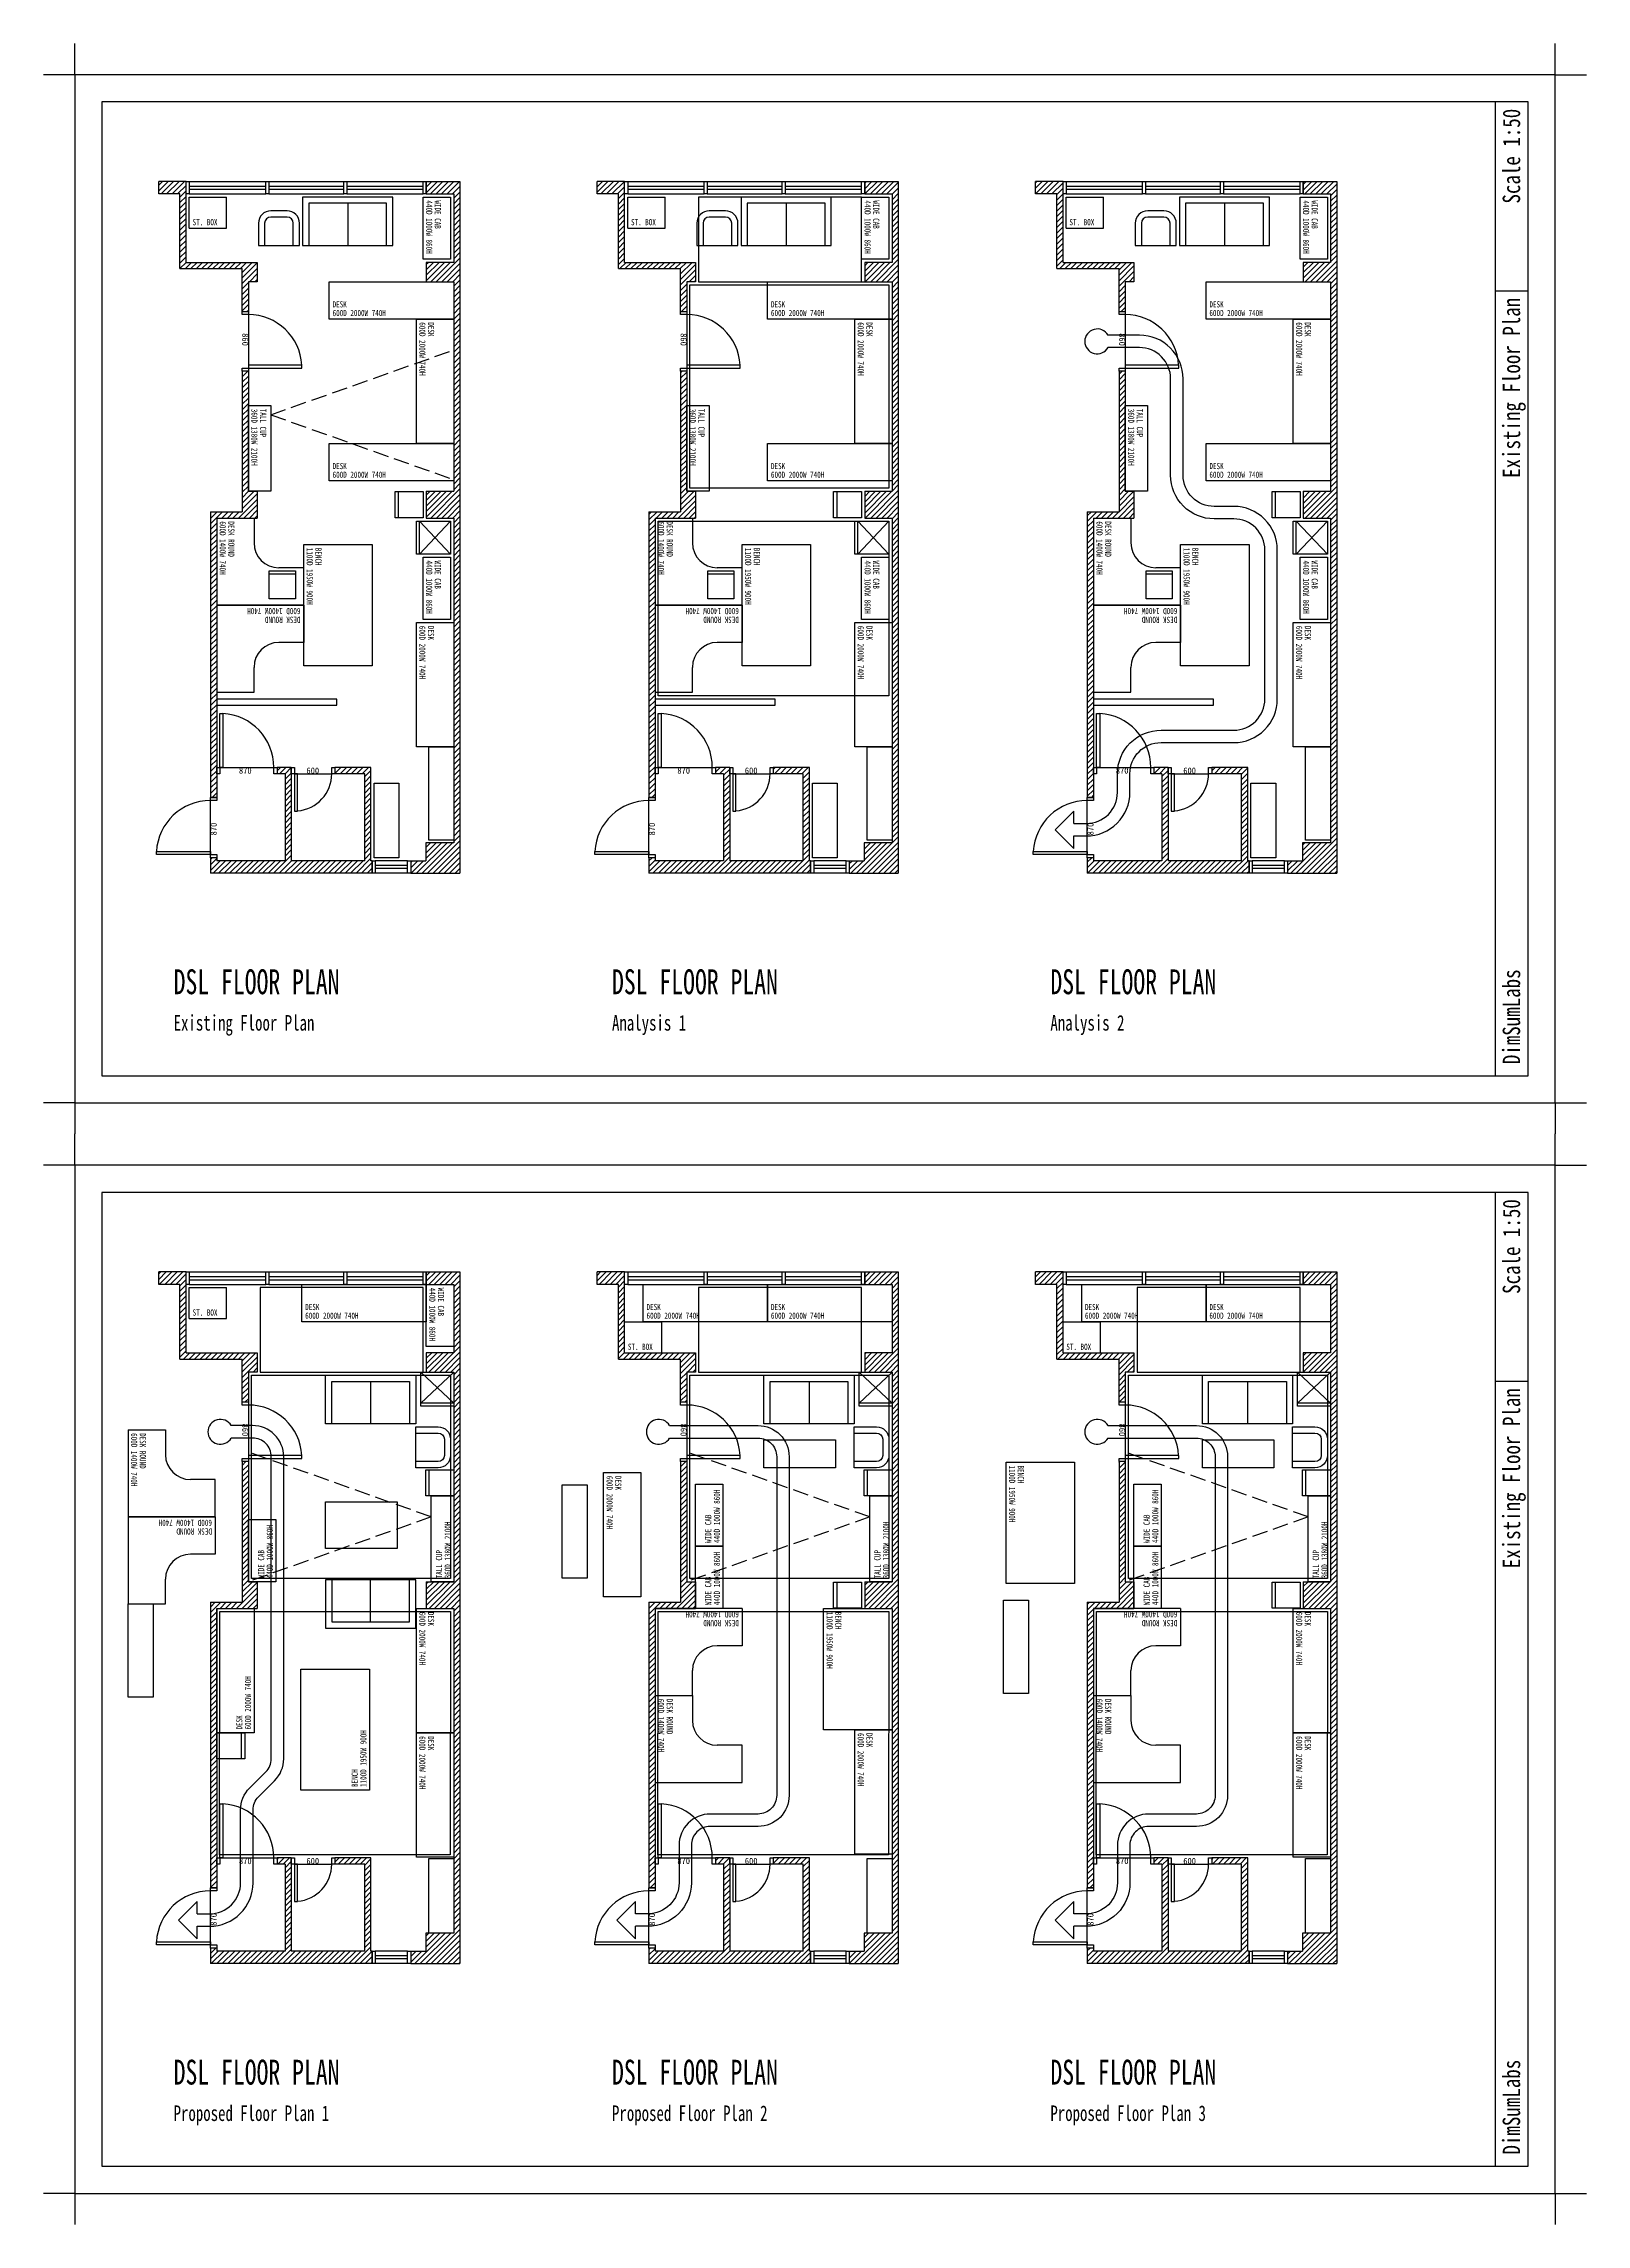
# Model space of a CAD drawing. Extents: x -500 to 78170, y -84136 to 31342.
# Drawn here: x -500 to 24300, y -84136 to -49075 of the extents above; entities that cross this region are included whole.
import ezdxf
from ezdxf.enums import TextEntityAlignment as Align

# ---------------------------------------------------------------- set-up
doc = ezdxf.new("R2010")
doc.units = 0
doc.header["$LTSCALE"] = 1000
doc.header["$MEASUREMENT"] = 0
doc.linetypes.add('DASH', pattern=[0.35, 0.25, -0.1])
doc.layers.get('DEFPOINTS').update_dxf_attribs({"color": 9})
for name, color, linetype in [('3-WALL', 3, 'Continuous'), ('4-LINE', 7, 'Continuous'), ('5-DOOR', 1, 'Continuous'), ('6-WIN', 6, 'Continuous'), ('7-SANI', 4, 'Continuous'), ('ANALYSIS', 6, 'Continuous'), ('hatch', 9, 'Continuous'), ('I-FURN', 4, 'Continuous'), ('T-DESB', 3, 'Continuous')]:
    doc.layers.add(name, color=color, linetype=linetype)
doc.styles.add('HZTXT', font='SimSun.ttf', dxfattribs={"width": 0.8})
doc.styles.get("Standard").update_dxf_attribs({"font": 'SimSun.ttf'})
pattern_1 = [(45, (-34360.05, 28016.62), (-44.19417, 44.19417), [])]

# ---------------------------------------------------------------- blocks, each defined once
blk = doc.blocks.new('ZONE EX')
at = {"layer": 'ANALYSIS'}
for points in [[(700, 9310), (3320, 9310), (3320, 10670), (700, 10670)], [(3760, 5990), (560, 5990), (560, 9260), (3760, 9260)], [(50, 5460), (3760, 5460), (3760, 2650), (50, 2650)]]:
    blk.add_lwpolyline(points, close=True, dxfattribs=at)
blk = doc.blocks.new('TALL CUP')
at = {"layer": 'I-FURN'}
blk.add_lwpolyline([(0, 1380), (360, 1380), (360, 0), (0, 0)], close=True, dxfattribs=at)
at = {"layer": 'T-DESB', "style": 'HZTXT', "width": 0.7}
for s, p in [('360D 1380W 2100H', (47, 1327)), ('TALL CUP', (186, 1327))]:
    blk.add_text(s, height=100, rotation=270, dxfattribs=at).set_placement(p)
blk = doc.blocks.new('DESK')
at = {"layer": 'I-FURN'}
blk.add_lwpolyline([(-600, 0), (0, 0), (0, -2000), (-600, -2000)], close=True, dxfattribs=at)
at = {"layer": 'T-DESB', "style": 'HZTXT', "width": 0.7}
for s, p in [('600D 2000W 740H', (-553, -53)), ('DESK', (-414, -53))]:
    blk.add_text(s, height=100, rotation=270, dxfattribs=at).set_placement(p)
blk = doc.blocks.new('DESK ROUND')
at = {"layer": 'I-FURN'}
for p, q in [((0, 1400), (0, 0)), ((0, 1400), (600, 1400)), ((600, 1400), (600, 1000)), ((1400, 600), (1000, 600)), ((1400, 0), (1400, 600)), ((0, 0), (1400, 0))]:
    blk.add_line(p, q, dxfattribs=at)
blk.add_arc((1000, 1000), 400, 180, 270, dxfattribs=at)
at = {"layer": 'T-DESB', "style": 'HZTXT', "width": 0.7}
for s, p in [('600D 1400W 740H', (47, 1347)), ('DESK ROUND', (186, 1347))]:
    blk.add_text(s, height=100, rotation=270, dxfattribs=at).set_placement(p)
blk = doc.blocks.new('TALL BENCH')
at = {"layer": 'I-FURN'}
blk.add_lwpolyline([(0, 0), (1100, 0), (1100, -1950), (0, -1950)], close=True, dxfattribs=at)
at = {"layer": 'T-DESB', "style": 'HZTXT', "width": 0.7}
for s, p in [('1100D 1950W 900H', (47, -53)), ('BENCH', (186, -53))]:
    blk.add_text(s, height=100, rotation=270, dxfattribs=at).set_placement(p)
blk = doc.blocks.new('FRIDGE')
at = {"layer": 'I-FURN'}
for p, q in [((50, 0), (50, 530)), ((50, 0), (550, 530)), ((50, 530), (550, 0))]:
    blk.add_line(p, q, dxfattribs=at)
blk.add_lwpolyline([(0, 0), (0, 530), (550, 530), (550, 0)], close=True, dxfattribs=at)
blk = doc.blocks.new('LOW CAB')
at = {"layer": 'I-FURN'}
blk.add_line((50, 420), (50, 0), dxfattribs=at)
blk.add_lwpolyline([(0, 0), (0, 420), (450, 420), (450, 0)], close=True, dxfattribs=at)
blk = doc.blocks.new('WIDE CAB')
at = {"layer": 'I-FURN'}
blk.add_lwpolyline([(0, 1000), (440, 1000), (440, 0), (0, 0)], close=True, dxfattribs=at)
at = {"layer": 'T-DESB', "style": 'HZTXT', "width": 0.7}
for s, p in [('440D 1000W 860H', (47, 947)), ('WIDE CAB', (186, 947))]:
    blk.add_text(s, height=100, rotation=270, dxfattribs=at).set_placement(p)
blk = doc.blocks.new('SHELVING')
at = {"layer": 'I-FURN'}
blk.add_lwpolyline([(0, 1500), (400, 1500), (400, 0), (0, 0)], close=True, dxfattribs=at)
blk = doc.blocks.new('SHELVING 2')
at = {"layer": 'I-FURN'}
blk.add_lwpolyline([(400, 0), (0, 0), (0, 1200), (400, 1200)], close=True, dxfattribs=at)
blk = doc.blocks.new('COUCH')
at = {"layer": 'I-FURN'}
for p, q in [((0, 360), (0, 0)), ((100, 360), (100, 0)), ((460, 560), (200, 560)), ((460, 460), (200, 460)), ((560, 0), (560, 360)), ((660, 0), (660, 360)), ((0, 0), (660, 0))]:
    blk.add_line(p, q, dxfattribs=at)
for centre, radius, start, end in [((200, 360), 200, 90, 180), ((200, 360), 100, 90, 180), ((460, 360), 200, 0, 90), ((460, 360), 100, 0, 90)]:
    blk.add_arc(centre, radius, start, end, dxfattribs=at)
blk = doc.blocks.new('SOFA')
at = {"layer": 'I-FURN'}
blk.add_line((725, 680), (725, 0), dxfattribs=at)
blk.add_lwpolyline([(1450, 0), (1450, 780), (0, 780), (0, 0)], close=True, dxfattribs=at)
blk.add_lwpolyline([(1350, 0), (1350, 680), (100, 680), (100, 0)], dxfattribs=at)
blk = doc.blocks.new('ST. BOX')
at = {"layer": 'I-FURN'}
for p, q in [((0, 500), (600, 500)), ((0, 0), (0, 500)), ((600, 0), (600, 500)), ((0, 0), (600, 0))]:
    blk.add_line(p, q, dxfattribs=at)
at = {"layer": 'T-DESB', "style": 'HZTXT', "width": 0.7}
blk.add_text('ST. BOX', height=100, dxfattribs=at).set_placement((53, 47))
blk = doc.blocks.new('BASE')
at = {"layer": 'hatch'}
h = blk.add_hatch(dxfattribs=at)
h.set_pattern_fill('ANSI31', color=256, scale=500, style=0)
h.set_pattern_definition(pattern_1)
h.paths.add_polyline_path([(-590, 9520), (410, 9520), (410, 8830), (510, 8830), (510, 9310), (650, 9310), (650, 9620), (-490, 9620), (-490, 10920), (-930, 10920), (-930, 10720), (-590, 10720)])
h = blk.add_hatch(dxfattribs=at)
h.set_pattern_fill('ANSI31', color=256, scale=500, style=0)
h.set_pattern_definition(pattern_1)
h.paths.add_polyline_path([(3370, 5510), (3810, 5510), (3810, 290), (3360, 290), (3360, 0), (3120, 0), (3120, -200), (3910, -200), (3910, 10920), (3370, 10920), (3370, 10720), (3810, 10720), (3810, 9620), (3370, 9620), (3370, 9310), (3810, 9310), (3810, 5940), (3370, 5940)])
h = blk.add_hatch(dxfattribs=at)
h.set_pattern_fill('ANSI31', color=256, scale=500, style=0)
h.set_pattern_definition(pattern_1)
h.paths.add_polyline_path([(410, 5610), (-100, 5610), (-100, 1020), (0, 1020), (0, 5510), (650, 5510), (650, 5940), (510, 5940), (510, 7870), (410, 7870)])
h = blk.add_hatch(dxfattribs=at)
h.set_pattern_fill('ANSI31', color=256, scale=500, style=0)
h.set_pattern_definition(pattern_1)
h.paths.add_polyline_path([(2500, -200), (2500, 0), (2480, 0), (2480, 1500), (1900, 1500), (1900, 1400), (2380, 1400), (2380, 0), (1200, 0), (1200, 1500), (970, 1500), (970, 1400), (1100, 1400), (1100, 0), (0, 0), (0, 50), (-100, 50), (-100, -200)])
at = {"layer": '3-WALL'}
for p, q in [((-490, 10920), (-930, 10920)), ((-490, 9620), (-490, 10920)), ((3370, 10720), (3370, 10920)), ((3370, 10920), (3910, 10920)), ((3370, 10720), (3810, 10720)), ((3810, 10720), (3810, 9620)), ((-490, 9620), (650, 9620)), ((650, 9620), (650, 9310)), ((3810, 9620), (3370, 9620)), ((3370, 9620), (3370, 9310)), ((650, 9310), (510, 9310)), ((510, 9310), (510, 8830)), ((3370, 9310), (3810, 9310)), ((3810, 9310), (3810, 5940)), ((510, 7870), (410, 7870)), ((510, 7870), (510, 5940)), ((510, 5940), (650, 5940)), ((650, 5940), (650, 5510)), ((3370, 5940), (3810, 5940)), ((3370, 5940), (3370, 5510)), ((0, 5510), (650, 5510)), ((0, 5510), (0, 1020)), ((3370, 5510), (3810, 5510)), ((3810, 5510), (3810, 290)), ((970, 1500), (970, 1400)), ((1200, 1500), (970, 1500)), ((1200, 1500), (1200, 0)), ((2480, 1500), (1900, 1500)), ((1900, 1500), (1900, 1400)), ((2480, 0), (2480, 1500)), ((1100, 1400), (970, 1400)), ((1100, 1400), (1100, 0)), ((2380, 1400), (1900, 1400)), ((2380, 0), (2380, 1400)), ((0, 1020), (-100, 1020)), ((0, 50), (-100, 50)), ((0, 50), (0, 0)), ((1100, 0), (0, 0)), ((3810, 290), (3360, 290)), ((3360, 290), (3360, 0)), ((2500, -200), (-100, -200)), ((2380, 0), (1200, 0)), ((2500, 0), (2480, 0)), ((2500, 0), (2500, -200)), ((3120, 0), (3120, -200)), ((3120, 0), (3360, 0)), ((3120, -200), (3910, -200))]:
    blk.add_line(p, q, dxfattribs=at)
at = {"layer": '5-DOOR'}
for p, q in [((510, 8780), (510, 7920)), ((50, 1500), (920, 1500)), ((1250, 1400), (1850, 1400)), ((-100, 100), (-100, 970))]:
    blk.add_line(p, q, dxfattribs=at)
for points in [[(410, 8830), (510, 8830), (510, 8780), (410, 8780)], [(410, 7920), (510, 7920), (510, 7870), (410, 7870)], [(510, 7970), (510, 7920), (1370, 7920), (1370, 7970)], [(100, 1500), (50, 1500), (50, 2370), (100, 2370)], [(0, 1400), (0, 1500), (50, 1500), (50, 1400)], [(920, 1400), (920, 1500), (970, 1500), (970, 1400)], [(1200, 1400), (1200, 1500), (1250, 1500), (1250, 1400)], [(1850, 1400), (1850, 1500), (1900, 1500), (1900, 1400)], [(1300, 1400), (1250, 1400), (1250, 800), (1300, 800)], [(0, 970), (-100, 970), (-100, 1020), (0, 1020)], [(-100, 150), (-100, 100), (-970, 100), (-970, 150)], [(0, 50), (-100, 50), (-100, 100), (0, 100)]]:
    blk.add_lwpolyline(points, close=True, dxfattribs=at)
for centre, radius, start, end in [((510, 7920), 860, 3.333, 90), ((50, 1500), 870, 0, 86.7053), ((1250, 1400), 600, 274.7802, 360), ((-100, 100), 870, 90, 176.7053)]:
    blk.add_arc(centre, radius, start, end, dxfattribs=at)
at = {"layer": '6-WIN'}
for p, q in [((-440, 10920), (788, 10920)), ((838, 10920), (2042, 10920)), ((2092, 10920), (3320, 10920)), ((-440, 10845), (788, 10845)), ((-440, 10795), (788, 10795)), ((-440, 10720), (788, 10720)), ((838, 10845), (2042, 10845)), ((838, 10795), (2042, 10795)), ((838, 10720), (2042, 10720)), ((2092, 10845), (3320, 10845)), ((2092, 10795), (3320, 10795)), ((2092, 10720), (3320, 10720)), ((3070, 0), (2550, 0)), ((3070, -75), (2550, -75)), ((3070, -125), (2550, -125)), ((3070, -200), (2550, -200))]:
    blk.add_line(p, q, dxfattribs=at)
for points in [[(-490, 10920), (-440, 10920), (-440, 10720), (-490, 10720)], [(788, 10920), (838, 10920), (838, 10720), (788, 10720)], [(2042, 10920), (2092, 10920), (2092, 10720), (2042, 10720)], [(3320, 10920), (3370, 10920), (3370, 10720), (3320, 10720)], [(2500, 0), (2550, 0), (2550, -200), (2500, -200)], [(3070, 0), (3120, 0), (3120, -200), (3070, -200)]]:
    blk.add_lwpolyline(points, close=True, dxfattribs=at)
at = {"layer": 'DEFPOINTS'}
for p, q in [((-930, 10720), (-930, 10920)), ((3910, 10920), (3910, -200)), ((-590, 10720), (-930, 10720)), ((-590, 9520), (-590, 10720)), ((-590, 9520), (410, 9520)), ((410, 8830), (410, 9520)), ((410, 7870), (410, 5610)), ((-100, 5610), (-100, 1020)), ((-100, 5610), (410, 5610)), ((-100, 50), (-100, -200))]:
    blk.add_line(p, q, dxfattribs=at)
at = {"layer": '5-DOOR'}
for s, rotation, p in [('860', 270, (410, 8380)), ('870', 90, (0, 510))]:
    blk.add_text(s, height=100, rotation=rotation, dxfattribs=at).set_placement(p, align=Align.CENTER)
for s, p in [('870', (460, 1400)), ('600', (1545, 1400))]:
    blk.add_text(s, height=100, dxfattribs=at).set_placement(p, align=Align.CENTER)
blk = doc.blocks.new('Block A3')
for p, q in [((-9196, 550), (-250, 550)), ((-1986, 550), (-1986, 250))]:
    blk.add_line(p, q)
blk.add_lwpolyline([(-9196, 250), (-250, 250), (-250, 13350), (-9196, 13350)], close=True)
at = {"layer": 'DEFPOINTS', "color": 2}
for p, q in [((-9446, 13600), (-9446, 13886)), ((0, 13600), (0, 13886)), ((-9446, 13600), (-9731, 13600)), ((0, 13600), (286, 13600)), ((-9446, 0), (-9731, 0)), ((-9446, 0), (-9446, -286)), ((0, 0), (286, 0)), ((0, 0), (0, -286))]:
    blk.add_line(p, q, dxfattribs=at)
at = {"layer": 'DEFPOINTS'}
blk.add_lwpolyline([(-9446, 0), (0, 0), (0, 13600), (-9446, 13600)], close=True, dxfattribs=at)
blk = doc.blocks.new('ZONE PROP')
at = {"layer": 'ANALYSIS'}
for points in [[(700, 9310), (3320, 9310), (3320, 10670), (700, 10670)], [(3760, 5990), (560, 5990), (560, 9260), (3760, 9260)], [(50, 5460), (3760, 5460), (3755, 1550), (45, 1550)]]:
    blk.add_lwpolyline(points, close=True, dxfattribs=at)

msp = doc.modelspace()

# ---------------------------------------------------------------- linework, layer by layer
at = {"layer": '4-LINE', "linetype": 'DASH'}
for p, q in [((3152, -55043), (6092, -54001)), ((3152, -55043), (6092, -56085)), ((5732, -72761), (2792, -71719)), ((12779, -72761), (9839, -71719)), ((19827, -72761), (16887, -71719)), ((5732, -72761), (2792, -73803)), ((12779, -72761), (9839, -73803)), ((19827, -72761), (16887, -73803))]:
    msp.add_line(p, q, dxfattribs=at)
at = {"layer": '4-LINE'}
for p, q in [((4212, -59613), (2282, -59613)), ((2282, -59713), (4212, -59713)), ((4212, -59713), (4212, -59613)), ((11259, -59613), (9329, -59613)), ((9329, -59713), (11259, -59713)), ((11259, -59713), (11259, -59613)), ((18307, -59613), (16377, -59613)), ((16377, -59713), (18307, -59713)), ((18307, -59713), (18307, -59613))]:
    msp.add_line(p, q, dxfattribs=at)
at = {"layer": 'ANALYSIS'}
for points in [[(16062, -61813), (16262, -61813, 0.414214), (16962, -61113), (16962, -60813, -0.414214), (17462, -60313), (18632, -60313, 0.414214), (19332, -59613), (19332, -57216, 0.414214), (18632, -56516), (18317, -56516, -0.414214), (17817, -56016), (17817, -54463, 0.414214), (17117, -53763), (16610, -53763)], [(16062, -61613), (16262, -61613, 0.414214), (16762, -61113), (16762, -60813, -0.414214), (17462, -60113), (18632, -60113, 0.414214), (19132, -59613), (19132, -57216, 0.414214), (18632, -56716), (18317, -56716, -0.414214), (17617, -56016), (17617, -54463, 0.414214), (17117, -53963), (16610, -53963)], [(1967, -79343), (2167, -79343, 0.414214), (2867, -78643), (2867, -77473, -0.198912), (2955, -77261), (3213, -77003, 0.198912), (3359, -76649), (3359, -71793, 0.414214), (2859, -71293), (2515, -71293)], [(1967, -79143), (2167, -79143, 0.414214), (2667, -78643), (2667, -77473, -0.198912), (2813, -77119), (3072, -76861, 0.198912), (3159, -76649), (3159, -71793, 0.414214), (2859, -71493), (2515, -71493)], [(9563, -71293), (10984, -71293, -0.414214), (11484, -71793), (11484, -77238, -0.414214), (10984, -77738), (10214, -77738, 0.414214), (9914, -78038), (9914, -78643, -0.414214), (9214, -79343), (9015, -79343)], [(9563, -71493), (10984, -71493, -0.414214), (11284, -71793), (11284, -77238, -0.414214), (10984, -77538), (10214, -77538, 0.414214), (9714, -78038), (9714, -78643, -0.414214), (9214, -79143), (9015, -79143)], [(16610, -71293), (18032, -71293, -0.414214), (18532, -71793), (18532, -77238, -0.414214), (18032, -77738), (17262, -77738, 0.414214), (16962, -78038), (16962, -78643, -0.414214), (16262, -79343), (16062, -79343)], [(16610, -71493), (18032, -71493, -0.414214), (18332, -71793), (18332, -77238, -0.414214), (18032, -77538), (17262, -77538, 0.414214), (16762, -78038), (16762, -78643, -0.414214), (16262, -79143), (16062, -79143)]]:
    msp.add_lwpolyline(points, format="xyb", dxfattribs=at)
for points in [[(16062, -61613), (16062, -61413), (15762, -61713), (16062, -62013), (16062, -61813)], [(1967, -79143), (1967, -78943), (1667, -79243), (1967, -79543), (1967, -79343)], [(9015, -79143), (9015, -78943), (8715, -79243), (9015, -79543), (9015, -79343)], [(16062, -79143), (16062, -78943), (15762, -79243), (16062, -79543), (16062, -79343)]]:
    msp.add_lwpolyline(points, dxfattribs=at)
for centre in [(16437, -53863), (2342, -71393), (9389, -71393), (16437, -71393)]:
    msp.add_arc(centre, 200, 30, 330, dxfattribs=at)
at = {"layer": 'I-FURN', "color": 1}
msp.add_line((4757, -74451), (4757, -73771), dxfattribs=at)
for points in [[(12229, -71971), (11079, -71971), (11079, -71521), (12229, -71521)], [(19277, -71971), (18127, -71971), (18127, -71521), (19277, -71521)], [(5182, -73268), (4032, -73268), (4032, -72518), (5182, -72518)], [(4032, -73771), (4032, -74551), (5482, -74551), (5482, -73771)]]:
    msp.add_lwpolyline(points, close=True, dxfattribs=at)
msp.add_lwpolyline([(4132, -73771), (4132, -74451), (5382, -74451), (5382, -73771)], dxfattribs=at)

# ---------------------------------------------------------------- block references
at = {"xscale": 1.749999999999999, "yscale": 1.749999999999999, "zscale": 1.749999999999999, "rotation": 90}
for p in [(23800, -49576), (23800, -67106)]:
    msp.add_blockref('Block A3', p, dxfattribs=at)
for p in [(2282, -62213), (9329, -62213), (16377, -62213), (2282, -79743), (9329, -79743), (16377, -79743)]:
    msp.add_blockref('BASE', p)
at = {"layer": '7-SANI'}
for name, p in [('ST. BOX', (1842, -52043)), ('COUCH', (2953, -52323)), ('SOFA', (3663, -52323)), ('WIDE CAB', (5602, -52543)), ('ST. BOX', (8889, -52043)), ('COUCH', (10001, -52323)), ('SOFA', (10711, -52323)), ('WIDE CAB', (12649, -52543)), ('ST. BOX', (15937, -52043)), ('COUCH', (17048, -52323)), ('SOFA', (17758, -52323)), ('WIDE CAB', (19697, -52543)), ('DESK', (6092, -53503)), ('DESK', (13139, -53503)), ('DESK', (20187, -53503)), ('TALL CUP', (2792, -56273)), ('TALL CUP', (9839, -56273)), ('TALL CUP', (16887, -56273)), ('LOW CAB', (5152, -56698)), ('LOW CAB', (12199, -56698)), ('LOW CAB', (19247, -56698)), ('DESK ROUND', (2282, -58103)), ('FRIDGE', (5492, -57283)), ('DESK ROUND', (9329, -58103)), ('FRIDGE', (12539, -57283)), ('DESK ROUND', (16377, -58103)), ('FRIDGE', (19587, -57283)), ('TALL BENCH', (3682, -57128)), ('TALL BENCH', (10729, -57128)), ('TALL BENCH', (17777, -57128)), ('WIDE CAB', (5602, -58333)), ('WIDE CAB', (12649, -58333)), ('WIDE CAB', (19697, -58333)), ('DESK', (6092, -58383)), ('DESK', (13139, -58383)), ('DESK', (20187, -58383)), ('SHELVING', (5692, -61883)), ('SHELVING', (12739, -61883)), ('SHELVING', (19787, -61883)), ('SHELVING 2', (4812, -62163)), ('SHELVING 2', (11859, -62163)), ('SHELVING 2', (18907, -62163))]:
    msp.add_blockref(name, p, dxfattribs=at)
for name, p, rotation in [('DESK', (4092, -52903), 90), ('DESK', (11139, -52903), 90), ('DESK', (18187, -52903), 90), ('DESK', (4092, -55503), 90), ('DESK', (11139, -55503), 90), ('DESK', (18187, -55503), 90), ('LOW CAB', (3128, -57553), 270), ('LOW CAB', (10176, -57553), 270), ('LOW CAB', (17223, -57553), 270), ('DESK ROUND', (2282, -58103), 270), ('DESK ROUND', (9329, -58103), 270), ('DESK ROUND', (16377, -58103), 270)]:
    msp.add_blockref(name, p, dxfattribs=dict(at, rotation=rotation))
at = {"layer": 'ANALYSIS'}
for name, p in [('ZONE EX', (9329, -62213)), ('ZONE PROP', (2282, -79743)), ('ZONE PROP', (9329, -79743)), ('ZONE PROP', (16377, -79743))]:
    msp.add_blockref(name, p, dxfattribs=at)
at = {"layer": 'I-FURN'}
for name, p, rotation in [('DESK', (3652, -69023), 90), ('DESK', (9139, -69023), 90), ('DESK', (11139, -69023), 90), ('DESK', (16187, -69023), 90), ('DESK', (18187, -69023), 90), ('FRIDGE', (6092, -70983), 90), ('FRIDGE', (13139, -70983), 90), ('FRIDGE', (20187, -70983), 90), ('TALL CUP', (6092, -72423), 180), ('WIDE CAB', (10419, -72233), 180), ('TALL CUP', (13139, -72423), 180), ('WIDE CAB', (17467, -72233), 180), ('TALL CUP', (20187, -72423), 180), ('DESK ROUND', (859, -72761), 270), ('WIDE CAB', (3232, -72803), 180), ('WIDE CAB', (10419, -73233), 180), ('WIDE CAB', (17467, -73233), 180), ('DESK', (2282, -76233), 180), ('DESK ROUND', (9329, -74233), 270), ('DESK ROUND', (16377, -74233), 270), ('TALL BENCH', (4737, -77157), 180), ('LOW CAB', (2732, -76233), 180)]:
    msp.add_blockref(name, p, dxfattribs=dict(at, rotation=rotation))
for name, p in [('WIDE CAB', (5652, -70023)), ('ST. BOX', (1842, -69573)), ('ST. BOX', (8839, -70123)), ('ST. BOX', (15887, -70123)), ('DESK ROUND', (859, -72761)), ('LOW CAB', (5642, -72423)), ('DESK', (9102, -72048)), ('LOW CAB', (12689, -72423)), ('TALL BENCH', (14973, -71882)), ('LOW CAB', (19737, -72423)), ('SHELVING', (7835, -73747)), ('LOW CAB', (12199, -74228)), ('LOW CAB', (19247, -74228)), ('SHELVING', (859, -75661)), ('DESK', (6092, -74233)), ('TALL BENCH', (12039, -74233)), ('SHELVING', (14932, -75598)), ('DESK', (20187, -74233)), ('DESK ROUND', (9329, -77033)), ('DESK ROUND', (16377, -77033)), ('DESK', (6092, -76233)), ('DESK', (13139, -76183)), ('DESK', (20187, -76233)), ('SHELVING 2', (5692, -79453)), ('SHELVING 2', (12739, -79453)), ('SHELVING 2', (19787, -79453))]:
    msp.add_blockref(name, p, dxfattribs=at)
at = {"layer": 'I-FURN', "xscale": -1}
for name, p, rotation in [('SOFA', (5482, -71263), 359.9999999999833), ('SOFA', (12529, -71263), 359.9999999999833), ('SOFA', (19577, -71263), 359.9999999999833), ('COUCH', (5482, -71973), 269.9999999999833), ('COUCH', (12529, -71973), 269.9999999999833), ('COUCH', (19577, -71973), 269.9999999999833)]:
    msp.add_blockref(name, p, dxfattribs=dict(at, rotation=rotation))

# ---------------------------------------------------------------- texts
at = {"layer": 'T-DESB', "width": 0.8}
for s, p in [('Scale 1:50', (23235, -50123)), ('Existing Floor Plan', (23235, -53162)), ('Scale 1:50', (23235, -67653)), ('Existing Floor Plan', (23235, -70692))]:
    msp.add_text(s, height=280, rotation=90, dxfattribs=at).set_placement(p, align=Align.RIGHT)
at = {"layer": 'T-DESB', "style": 'HZTXT', "width": 0.7}
for s, height, p in [('DSL FLOOR PLAN', 400, (1590, -64358)), ('DSL FLOOR PLAN', 400, (8637, -64358)), ('DSL FLOOR PLAN', 400, (15684, -64358)), ('Existing Floor Plan', 250, (1590, -64943)), ('Analysis 1', 250, (8637, -64943)), ('Analysis 2', 250, (15684, -64943)), ('DSL FLOOR PLAN', 400, (1590, -81888)), ('DSL FLOOR PLAN', 400, (8637, -81888)), ('DSL FLOOR PLAN', 400, (15684, -81888)), ('Proposed Floor Plan 1', 250, (1590, -82473)), ('Proposed Floor Plan 2 ', 250, (8637, -82473)), ('Proposed Floor Plan 3', 250, (15684, -82473))]:
    msp.add_text(s, height=height, dxfattribs=at).set_placement(p)
at = {"layer": 'T-DESB', "width": 0.8}
for p in [(23235, -65483), (23235, -83013)]:
    msp.add_text('DimSumLabs', height=280, rotation=90, dxfattribs=at).set_placement(p)

doc.saveas('drawing.dxf')
